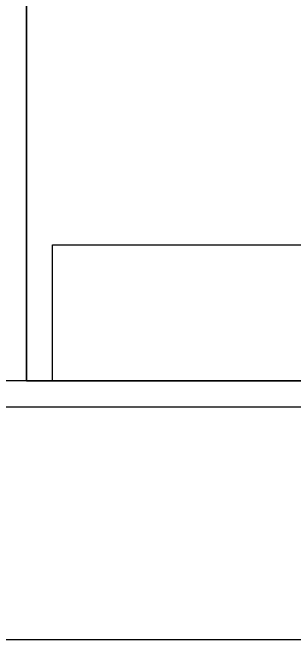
# Model space of a CAD drawing. Header units: inches. Extents: x 0 to 165, y 0 to 113.
# Drawn here: x 32.64 to 36.78, y 57.67 to 66.88 of the extents above; entities that cross this region are included whole.
import ezdxf

# ---------------------------------------------------------------- set-up
doc = ezdxf.new("R2010")
doc.units = ezdxf.units.IN
doc.header["$MEASUREMENT"] = 0
for name, color, linetype in [('Furnishings', 7, 'Continuous'), ('FYE', 3, 'Continuous'), ('IntWalls', 5, 'Continuous')]:
    doc.layers.add(name, color=color, linetype=linetype)

msp = doc.modelspace()

# ---------------------------------------------------------------- linework, layer by layer
at = {"layer": 'Furnishings'}
msp.add_lwpolyline([(36.4172, 61.4659), (33.2302, 61.4659), (33.2302, 63.4649), (36.2319, 63.4649), (40.4811, 63.4649), (40.4811, 61.4659), (36.2319, 61.4659)], dxfattribs=at)
at = {"layer": 'FYE'}
msp.add_lwpolyline([(32.8452, 73.9666), (32.8452, 61.4659), (42.4822, 61.4659), (42.4822, 71.8749), (40.3844, 73.9728)], close=True, dxfattribs=at)
at = {"layer": 'IntWalls'}
msp.add_lwpolyline([(32.8452, 61.4659), (32.8452, 73.9666), (33.0408, 73.9666), (33.0408, 74.3516), (32.8452, 74.3516), (32.8452, 74.3413), (26.1461, 74.3413), (26.1461, 73.9357), (32.4397, 73.9357), (32.4397, 61.4659)], dxfattribs=at)
at = {"layer": 'IntWalls', "ltscale": 0.773786}
msp.add_lwpolyline([(42.8878, 61.4659), (7.1336, 61.4659)], dxfattribs=at)
at = {"layer": 'IntWalls'}
msp.add_lwpolyline([(63.9199, 61.0789), (7.8068, 61.0789), (7.8068, 57.6675), (63.9199, 57.6675)], close=True, dxfattribs=at)

doc.saveas('drawing.dxf')
